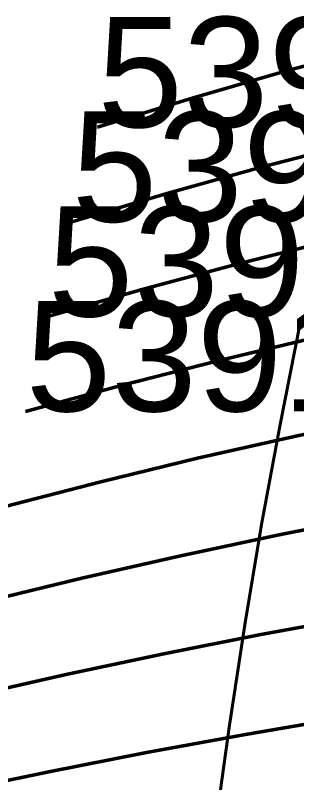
# Model space of a CAD drawing. Extents: x -25.3 to 28.3, y -25.5 to 26.5.
# Drawn here: x -19.2 to -16.64, y 9.16 to 16.12 of the extents above; entities that cross this region are included whole.
import ezdxf

# ---------------------------------------------------------------- set-up
doc = ezdxf.new("R2010")
doc.units = 0
doc.header["$MEASUREMENT"] = 0
doc.layers.add('Errors', color=12, linetype='CONTINUOUS')
doc.layers.add('LowerTendons', color=150, linetype='CONTINUOUS', lineweight=50)
doc.layers.add('UpperTendons', color=123, linetype='CONTINUOUS', lineweight=40)
doc.styles.get("Standard").update_dxf_attribs({"font": 'arial.ttf', "width": 40, "oblique": 50})

msp = doc.modelspace()

# ---------------------------------------------------------------- linework, layer by layer
at = {"layer": 'LowerTendons'}
for p, q in [((-15.85206, 15.85206, 26.74761), (-16.72588, 15.61691, 26.35084)), ((-16.72588, 15.61691, 26.35084), (-17.59296, 15.36727, 25.92961)), ((-17.59296, 15.36727, 25.92961), (-18.45254, 15.10295, 25.48362)), ((-16.07289, 14.97217, 27.12022), (-16.95189, 14.74399, 26.7069)), ((-16.95189, 14.74399, 26.7069), (-17.82299, 14.50204, 26.26864)), ((-17.82299, 14.50204, 26.26864), (-18.68543, 14.24621, 25.80524)), ((-16.27959, 14.08686, 27.46899), (-17.16317, 13.86674, 27.03977)), ((-17.16317, 13.86674, 27.03977), (-18.03777, 13.63363, 26.5852)), ((-18.03777, 13.63363, 26.5852), (-18.90259, 13.38744, 26.10514)), ((-16.47234, 13.19672, 27.79422), (-17.35997, 12.98571, 27.34982)), ((-17.35997, 12.98571, 27.34982), (-18.23759, 12.7625, 26.87971)), ((-18.23759, 12.7625, 26.87971), (-19.10437, 12.52706, 26.38382)), ((-15.74993, 12.49178, 28.52903), (-16.65132, 12.30227, 28.09622)), ((-16.65132, 12.30227, 28.09622), (-17.54252, 12.10137, 27.63741)), ((-17.54252, 12.10137, 27.63741), (-18.42273, 11.88908, 27.15258)), ((-18.42273, 11.88908, 27.15258), (-19.29112, 11.6654, 26.64172)), ((-15.91129, 11.58328, 28.82132), (-16.81671, 11.40401, 28.37529)), ((-16.81671, 11.40401, 28.37529), (-17.71104, 11.21416, 27.9029)), ((-17.71104, 11.21416, 27.9029), (-18.59346, 11.01374, 27.40421)), ((-18.59346, 11.01374, 27.40421), (-19.46314, 10.80277, 26.87929)), ((-16.05969, 10.67056, 29.09013), (-16.96867, 10.5024, 28.63169)), ((-16.96867, 10.5024, 28.63169), (-17.86572, 10.32447, 28.1466)), ((-17.86572, 10.32447, 28.1466), (-18.75003, 10.13679, 27.63497)), ((-18.75003, 10.13679, 27.63497), (-19.62074, 9.93944, 27.09694)), ((-15.77358, 9.82265, 29.54183), (-17.10736, 9.59784, 28.86572)), ((-17.10736, 9.59784, 28.86572), (-18.00679, 9.43263, 28.36884)), ((-18.00679, 9.43263, 28.36884), (-18.89268, 9.25852, 27.84522)), ((-18.89268, 9.25852, 27.84522), (-19.7642, 9.0756, 27.29506))]:
    msp.add_line(p, q, dxfattribs=at)
at = {"layer": 'UpperTendons'}
for p, q in [((-16.79445, 12.40802, 28.33774), (-16.61393, 13.31015, 28.03314)), ((-16.96126, 11.50204, 28.6192), (-16.79445, 12.40802, 28.33774)), ((-17.11453, 10.59268, 28.87781), (-16.96126, 11.50204, 28.6192)), ((-17.25442, 9.68034, 29.11385), (-17.11453, 10.59268, 28.87781)), ((-17.38108, 8.76541, 29.32756), (-17.25442, 9.68034, 29.11385))]:
    msp.add_line(p, q, dxfattribs=at)

# ---------------------------------------------------------------- texts
at = {"layer": 'Errors'}
for s, p in [('5394', (-18.45254, 15.10295, 25.48362)), ('5393', (-18.68543, 14.24621, 25.80524)), ('5392', (-18.90259, 13.38744, 26.10514)), ('5391', (-19.10437, 12.52706, 26.38382))]:
    msp.add_text(s, height=1, dxfattribs=at).set_placement(p)

doc.saveas('drawing.dxf')
